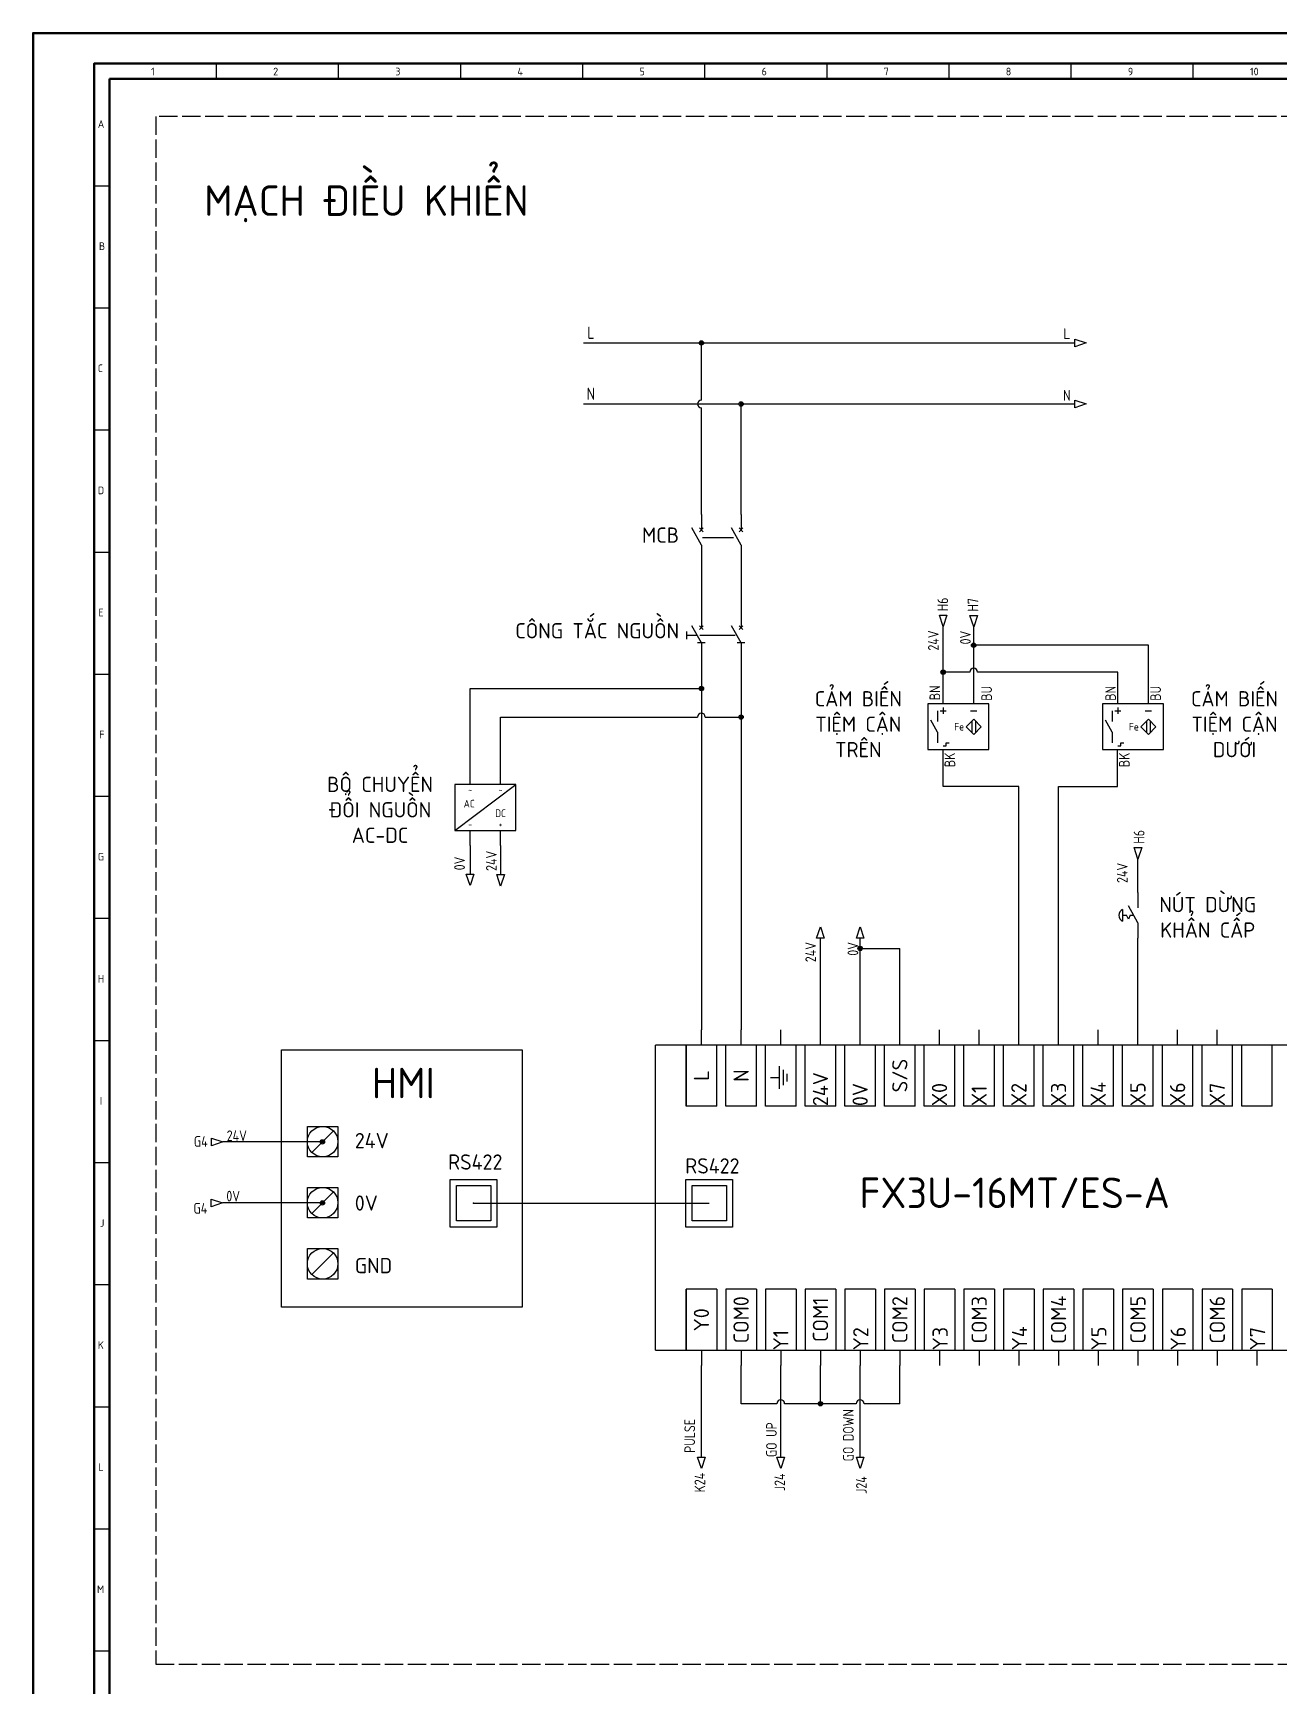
# Model space of a CAD drawing. Header units: inches. Extents: x 101 to 1290, y 110 to 951.
# Drawn here: x 101 to 509, y 410 to 951 of the extents above; entities that cross this region are included whole.
import ezdxf
from ezdxf.enums import TextEntityAlignment as Align

# ---------------------------------------------------------------- set-up
doc = ezdxf.new("R2010")
doc.units = ezdxf.units.IN
doc.header["$MEASUREMENT"] = 0
doc.linetypes.add('AM_ISO02W050', pattern=[7.5, 6, -1.5])
for name, color, linetype, lineweight in [('Chữ', 2, 'Continuous', 25), ('HARDNESS', 2, 'Continuous', 50), ('Net_dam', 7, 'Continuous', 50), ('SLIM', 3, 'Continuous', 25)]:
    doc.layers.add(name, color=color, linetype=linetype, lineweight=lineweight)
for name, color, linetype in [('LINK', 9, 'Continuous'), ('MISC', 7, 'Continuous'), ('Net_dut', 6, 'AM_ISO02W050'), ('SYMS', 7, 'Continuous'), ('TERMS', 123, 'Continuous'), ('WIREFIXED', 7, 'Continuous'), ('WIREREF', 52, 'Continuous'), ('WIREREF_DEST', 52, 'Continuous'), ('XREF', 7, 'Continuous'), ('YEL_14_THHN', 2, 'Continuous')]:
    doc.layers.add(name, color=color, linetype=linetype)
doc.styles.add('Annotative', font='arial.ttf')
doc.styles.add('TCVN', font='tcvn7284-2003r.ttf')
doc.styles.add('WD_IEC', font='ISOCP2.shx', dxfattribs={"width": 0.9, "height": 3.5})

# ---------------------------------------------------------------- blocks, each defined once
blk = doc.blocks.new('Ground')
for p, q in [((273.53, 331.88), (273.53, 328.88)), ((269.78, 328.88), (277.28, 328.88)), ((271.03, 327.63), (276.03, 327.63)), ((272.28, 326.38), (274.78, 326.38))]:
    blk.add_line(p, q)
blk = doc.blocks.new('WDDOT')
for radius in [0.72, 0.449, 0.223]:
    blk.add_circle((0, 0), radius)
blk = doc.blocks.new('HA1D3')
blk.add_lwpolyline([(0, 0), (-3.75, -1.25), (-3.75, 1.25)], close=True)
at = {"style": 'WD_IEC'}
blk.add_attdef('XREF', text='', height=2.5, dxfattribs=at).set_placement((-5, 0), align=Align.MIDDLE_RIGHT)
at = {"style": 'WD_IEC', "flags": 1}
blk.add_attdef('SIGCODE', text='', height=1, dxfattribs=at).set_placement((-2.5, 1.8), align=Align.RIGHT)
at = {"style": 'WD_IEC'}
for tag, p, height, flags in [('X1TERM01', (0, 0), 0.32, 1), ('WIRENO', (1.25, 1), 2.5, 8)]:
    blk.add_attdef(tag, p, '', height=height, dxfattribs=dict(at, flags=flags))
blk.add_attdef('DESC1', text='', height=2.5, dxfattribs=at).set_placement((1.25, -1), align=Align.TOP_LEFT)
blk = doc.blocks.new('VCB1')
for p, q in [((0, 7.5), (0, 2.5)), ((0, -2.5), (-3.12, 3.12)), ((0.62, 1.88), (-0.62, 3.12)), ((-0.62, 1.88), (0.62, 3.12)), ((0, -2.5), (0, -7.5))]:
    blk.add_line(p, q)
at = {"style": 'WD_IEC'}
for tag, p in [('INST', (-8, 5.25)), ('TAG1', (-8, -1.75)), ('LOC', (-8, 1.75)), ('RATING1', (-8, -6.35)), ('DESC2', (-8, -17.85)), ('DESC1', (-8, -14.35)), ('DESC3', (-8, -21.35))]:
    blk.add_attdef(tag, text='', height=2.5, dxfattribs=at).set_placement(p, align=Align.RIGHT)
blk.add_attdef('TERM01', text='', height=2, rotation=90, dxfattribs=at).set_placement((-1, 7.5), align=Align.RIGHT)
at = {"style": 'WD_IEC', "flags": 1}
for tag, p, height in [('X2TERM01', (0, 7.5), 0.32), ('MFG', (2.75, 6.5), 1.5), ('CAT', (2.75, 4), 1.5), ('X4LINK', (-2, 0), 0.32), ('X1LINK', (-0.5, 0), 0.32), ('X8TERM02', (0, -7.5), 0.32), ('ASSYCODE', (1, -9), 1), ('FAMILY', (1, -10.5), 1), ('CATDESC', (1, -12), 1), ('CONTACT', (1, -13.5), 1), ('COMMON', (2.25, -14.75), 1)]:
    blk.add_attdef(tag, p, '', height=height, dxfattribs=at)
at = {"style": 'WD_IEC'}
blk.add_attdef('TERM02', (-1, -7.5), '', height=2, rotation=90, dxfattribs=at)
at = {"lineweight": 15, "style": 'WD_IEC'}
blk.add_attdef('XREF', text='', height=2.5, dxfattribs=at).set_placement((-8, -10.35), align=Align.RIGHT)
blk = doc.blocks.new('VCB2')
for p, q in [((0, 7.5), (0, 2.5)), ((0, -2.5), (-3.12, 3.12)), ((0.62, 1.88), (-0.62, 3.12)), ((-0.62, 1.88), (0.62, 3.12)), ((0, -2.5), (0, -7.5))]:
    blk.add_line(p, q)
at = {"style": 'WD_IEC'}
blk.add_attdef('TERM01', text='', height=2, rotation=90, dxfattribs=at).set_placement((-1, 7.5), align=Align.RIGHT)
at = {"style": 'WD_IEC', "flags": 1}
for tag, p, height in [('X2TERM01', (0, 7.5), 0.32), ('X4LINK', (-2.5, 0), 0.32), ('X1LINK', (-0.5, 0), 0.32), ('X8TERM02', (0, -7.5), 0.32), ('FAMILY', (1, -10.5), 1), ('CONTACT', (1, -13.5), 1)]:
    blk.add_attdef(tag, p, '', height=height, dxfattribs=at)
at = {"style": 'WD_IEC'}
for tag, p in [('INST', (-8, 2.65)), ('LOC', (-8, -0.35)), ('TAG2', (-8, -3.35)), ('DESC2', (-8, -16.35)), ('DESC1', (-8, -13.35)), ('DESC3', (-8, -19.35))]:
    blk.add_attdef(tag, text='', height=2.5, dxfattribs=at).set_placement(p, align=Align.RIGHT)
blk.add_attdef('TERM02', (-1, -7.5), '', height=2, rotation=90, dxfattribs=at)
at = {"style": 'WD_IEC', "flags": 1}
blk.add_attdef('RATING1', text='', height=2.5, dxfattribs=at).set_placement((-8, -6.35), align=Align.RIGHT)
at = {"lineweight": 15, "style": 'WD_IEC'}
blk.add_attdef('XREF', text='', height=2.5, dxfattribs=at).set_placement((-8, -10.35), align=Align.RIGHT)
blk = doc.blocks.new('VCB11Q53')
for p, q in [((0, 7.5), (0, 2.5)), ((-4.84, 1.25), (-4.84, -1.25)), ((0, -2.5), (-3.12, 3.13)), ((0.62, 1.88), (-0.62, 3.13)), ((-0.62, 1.88), (0.62, 3.13)), ((-4.84, 0), (-1.4, 0)), ((1.25, -2.5), (-1.25, -2.5)), ((0, -2.5), (0, -7.5))]:
    blk.add_line(p, q)
at = {"style": 'WD_IEC'}
for tag, p in [('INST', (-8, 9.54)), ('TAG1', (-8, 3.54)), ('LOC', (-8, 6.54)), ('RATING1', (-8, -6.35)), ('DESC1', (-8, -12.35)), ('DESC3', (-8, -18.35)), ('DESC2', (-8, -15.35))]:
    blk.add_attdef(tag, text='', height=2.5, dxfattribs=at).set_placement(p, align=Align.RIGHT)
blk.add_attdef('TERM01', text='', height=2, rotation=90, dxfattribs=at).set_placement((-1, 7.5), align=Align.RIGHT)
at = {"style": 'WD_IEC', "flags": 1}
for tag, p, height in [('X2TERM01', (0, 7.5), 0.32), ('MFG', (2.75, 6.5), 1.5), ('CAT', (2.75, 4), 1.5), ('X4LINK', (-5, 0), 0.32), ('X1LINK', (0, 0), 0.32), ('X8TERM02', (0, -7.5), 0.32), ('ASSYCODE', (1, -9), 1), ('FAMILY', (1, -10.5), 1), ('CATDESC', (1, -12), 1), ('CONTACT', (1, -13.5), 1), ('COMMON', (2.25, -14.75), 1)]:
    blk.add_attdef(tag, p, '', height=height, dxfattribs=at)
at = {"style": 'WD_IEC'}
blk.add_attdef('TERM02', (-1, -7.5), '', height=2, rotation=90, dxfattribs=at)
at = {"lineweight": 15, "style": 'WD_IEC'}
blk.add_attdef('XREF', text='', height=2.5, dxfattribs=at).set_placement((-8, -9.35), align=Align.RIGHT)
blk = doc.blocks.new('VCB21Q53')
for p, q in [((0, 7.5), (0, 2.5)), ((0, -2.5), (-3.12, 3.13)), ((0.62, 1.88), (-0.62, 3.13)), ((-0.62, 1.88), (0.62, 3.13)), ((1.25, -2.5), (-1.25, -2.5)), ((0, -2.5), (0, -7.5))]:
    blk.add_line(p, q)
at = {"style": 'WD_IEC'}
for tag, p in [('INST', (-8, 7.69)), ('LOC', (-8, 4.69)), ('TAG2', (-8, 1.69)), ('DESC1', (-8, -12.35)), ('DESC3', (-8, -18.35)), ('DESC2', (-8, -15.35))]:
    blk.add_attdef(tag, text='', height=2.5, dxfattribs=at).set_placement(p, align=Align.RIGHT)
blk.add_attdef('TERM01', text='', height=2, rotation=90, dxfattribs=at).set_placement((-1, 7.5), align=Align.RIGHT)
at = {"style": 'WD_IEC', "flags": 1}
for tag, p, height in [('X2TERM01', (0, 7.5), 0.32), ('X4LINK', (-2, 0), 0.32), ('X1LINK', (-0.5, 0), 0.32), ('X8TERM02', (0, -7.5), 0.32), ('FAMILY', (1, -10.5), 1), ('CONTACT', (1, -13.5), 1)]:
    blk.add_attdef(tag, p, '', height=height, dxfattribs=at)
at = {"style": 'WD_IEC'}
blk.add_attdef('TERM02', (-1, -7.5), '', height=2, rotation=90, dxfattribs=at)
at = {"style": 'WD_IEC', "flags": 1}
blk.add_attdef('RATING1', text='', height=2.5, dxfattribs=at).set_placement((-8, -6.35), align=Align.RIGHT)
at = {"lineweight": 15, "style": 'WD_IEC'}
blk.add_attdef('XREF', text='', height=2.5, dxfattribs=at).set_placement((-8, -9.35), align=Align.RIGHT)
blk = doc.blocks.new('WD_WNH')
at = {"linetype": 'Continuous', "style": 'WD_IEC', "width": 0.8}
blk.add_attdef('WIRENO', text='', height=2.5, dxfattribs=at).set_placement((0, 0.75), align=Align.CENTER)
at = {"style": 'WD_IEC', "flags": 1}
for tag, p in [('W08USER', (0, 0.375)), ('W04USER', (0, 0.875)), ('W05USER', (0, 0.75)), ('W09USER', (0, 0.25)), ('W03USER', (0, 1)), ('W06USER', (0, 0.625)), ('W07USER', (0, 0.5)), ('W02USER', (0, 1.125)), ('W01USER', (0, 1.25)), ('W10USER', (0, 0.125))]:
    blk.add_attdef(tag, text='', height=0.08, dxfattribs=at).set_placement(p, align=Align.CENTER)
blk = doc.blocks.new('HA1S1')
blk.add_lwpolyline([(0, 1.25), (3.75, 0), (0, -1.25)], close=True)
at = {"style": 'WD_IEC'}
for tag, height, flags, p in [('WIRENO', 2.5, 8, (-1.25, 1)), ('SIGCODE', 1, 1, (5, 1.8))]:
    blk.add_attdef(tag, text='', height=height, dxfattribs=dict(at, flags=flags)).set_placement(p, align=Align.RIGHT)
at = {"style": 'WD_IEC', "flags": 1}
blk.add_attdef('X4TERM01', (0, 0), '', height=0.32, dxfattribs=at)
at = {"style": 'WD_IEC'}
blk.add_attdef('XREF', text='', height=2.5, dxfattribs=at).set_placement((5, 0), align=Align.MIDDLE_LEFT)
blk.add_attdef('DESC1', text='', height=2.5, dxfattribs=at).set_placement((-1.25, -1), align=Align.TOP_RIGHT)
blk = doc.blocks.new('VIN1G1')
for p, q in [((0, 7.5), (0, 12.5)), ((9.98, 7.5), (9.98, 12.5)), ((14.99, 7.5), (-5.01, 7.5)), ((-5.01, 7.5), (-5.01, -7.5)), ((-5.01, -7.5), (14.99, 7.5)), ((14.99, -7.5), (14.99, 7.5)), ((14.99, -7.5), (14.99, 7.5)), ((-5.01, -7.5), (14.99, -7.5)), ((0, -12.5), (0, -7.5)), ((9.98, -12.5), (9.98, -7.5))]:
    blk.add_line(p, q)
at = {"style": 'WD_IEC'}
for tag, p in [('INST', (-6.14, 10.12)), ('TAG1', (-6.14, 4.12)), ('LOC', (-6.14, 7.12)), ('RATING1', (-5.97, 0.36)), ('DESC1', (-6.14, -6.22)), ('DESC3', (-6.14, -12.22)), ('DESC2', (-6.14, -9.22)), ('WDTAGALT', (-6.14, -15.22))]:
    blk.add_attdef(tag, text='', height=2.5, dxfattribs=at).set_placement(p, align=Align.RIGHT)
for tag, p in [('TERM01', (-1, 12.23)), ('TERM02', (8.98, 12.5))]:
    blk.add_attdef(tag, text='', height=2, rotation=90, dxfattribs=at).set_placement(p, align=Align.RIGHT)
at = {"style": 'WD_IEC', "flags": 1}
for tag, p, height in [('X2TERM01', (0, 12.5), 0.32), ('X2TERM02', (9.98, 12.5), 0.32), ('MFG', (15.53, 6.06), 1.5), ('X1LINK', (14.99, 0), 0.32), ('CAT', (15.53, 3.56), 1.5), ('X4LINK', (-5.01, -0.61), 0.32), ('ASSYCODE', (15.61, -4.38), 1), ('FAMILY', (15.61, -5.88), 1), ('CATDESC', (15.61, -7.38), 1), ('X8TERM03', (0, -12.5), 0.32), ('X8TERM04', (9.98, -12.5), 0.32)]:
    blk.add_attdef(tag, p, '', height=height, dxfattribs=at)
at = {"style": 'WD_IEC'}
for tag, p in [('TERMDESC01', (-0.01, 5.55)), ('TERMDESC02', (9.98, 5.55)), ('TERMDESC03', (-0.01, -5.52)), ('TERMDESC04', (9.98, -5.52))]:
    blk.add_attdef(tag, text='', height=2, dxfattribs=at).set_placement(p, align=Align.MIDDLE)
for tag, p in [('AC', (-0.3, 0.01)), ('DC', (9.97, -3.13))]:
    blk.add_attdef(tag, text='', height=2.5, dxfattribs=at).set_placement(p, align=Align.CENTER)
at = {"lineweight": 15, "style": 'WD_IEC'}
blk.add_attdef('XREF', text='', height=2.5, dxfattribs=at).set_placement((-6.14, -3.22), align=Align.RIGHT)
at = {"style": 'WD_IEC'}
for tag, p in [('TERM03', (-1, -12.96)), ('TERM04', (8.98, -12.96))]:
    blk.add_attdef(tag, p, '', height=2, rotation=90, dxfattribs=at)
blk = doc.blocks.new('HA1S4')
blk.add_lwpolyline([(0, -3.75), (-1.25, 0), (1.25, 0)], close=True)
at = {"style": 'WD_IEC', "flags": 8}
blk.add_attdef('WIRENO', (-1, 1.25), '', height=2.5, rotation=90, dxfattribs=at)
at = {"style": 'WD_IEC'}
blk.add_attdef('DESC1', text='', height=2.5, rotation=90, dxfattribs=at).set_placement((1, 1.25), align=Align.TOP_LEFT)
at = {"style": 'WD_IEC', "flags": 1}
blk.add_attdef('X2TERM01', (0, 0), '', height=0.32, dxfattribs=at)
blk.add_attdef('SIGCODE', text='', height=1, dxfattribs=at).set_placement((-2.5, -3.2), align=Align.RIGHT)
at = {"style": 'WD_IEC'}
blk.add_attdef('XREF', text='', height=2.5, rotation=90, dxfattribs=at).set_placement((0, -5), align=Align.MIDDLE_RIGHT)
blk = doc.blocks.new('VPX11IN3')
for p, q in [((0, 6.25), (0, 4.25)), ((-1.875, -1.75), (-4.0625, 2.1875)), ((-1.875, 5.25), (-1.875, 1.75)), ((-1, 5.25), (1, 5.25)), ((9, 5.25), (11, 5.25)), ((9.375, 1.875), (9.375, -1.875)), ((10.625, 1.875), (10.625, -1.875)), ((-1.875, -1.75), (-1.875, -5.25)), ((1, -6.25), (1, -5.25)), ((1, -5.25), (2, -5.25)), ((0, -6.25), (1, -6.25))]:
    blk.add_line(p, q)
for points in [[(-5, -7.5), (15, -7.5), (15, 7.5), (-5, 7.5)], [(10, 2.5), (12.5, 0), (10, -2.5), (7.5, 0)]]:
    blk.add_lwpolyline(points, close=True)
at = {"style": 'WD_IEC'}
blk.add_text('Fe', height=2.5, dxfattribs=at).set_placement((6.875, 0), align=Align.MIDDLE_RIGHT)
for tag, p in [('TERM02', (-1, 8.5)), ('TERM03', (9, 8.5))]:
    blk.add_attdef(tag, p, '', height=2, rotation=90, dxfattribs=at)
for tag, p in [('INST', (-6.75, 10.25)), ('TAG1', (-6.75, 3.25)), ('LOC', (-6.75, 6.75)), ('DESC1', (-6.75, -5.2)), ('DESC3', (-6.75, -12.2)), ('DESC2', (-6.75, -8.7)), ('WDTAGALT', (-6.25, -15.125))]:
    blk.add_attdef(tag, text='', height=2.5, dxfattribs=at).set_placement(p, align=Align.RIGHT)
at = {"style": 'WD_IEC', "flags": 1}
for tag, p, height in [('X2TERM02', (0, 7.5), 0.32), ('X2TERM03', (10, 7.5), 0.32), ('MFG', (17.75, 6.5), 1.5), ('CAT', (17.75, 4), 1.5), ('ASSYCODE', (16, -4), 1), ('FAMILY', (16, -5.5), 1), ('X8TERM01', (0, -7.5), 0.32), ('CATDESC', (16, -7), 1)]:
    blk.add_attdef(tag, p, '', height=height, dxfattribs=at)
at = {"lineweight": 15, "style": 'WD_IEC'}
blk.add_attdef('XREF', text='', height=2.5, dxfattribs=at).set_placement((-6.75, -1.35), align=Align.RIGHT)
at = {"style": 'WD_IEC'}
blk.add_attdef('TERM01', text='', height=2, rotation=90, dxfattribs=at).set_placement((-1, -8.5), align=Align.RIGHT)
blk = doc.blocks.new('VPB11ML')
for p, q in [((0, 7.5), (0, 2.5)), ((-5, 1.875), (-5, -1.875)), ((-5, 0), (-3.75, 0)), ((-3.125, -1.25), (-3.75, 0)), ((0, -2.5), (-3.125, 3.125)), ((-2.5, 0), (-3.125, -1.25)), ((-2.5, 0), (-1.38889, 0)), ((0, -2.5), (0, -7.5))]:
    blk.add_line(p, q)
blk.add_arc((-4.21875, 0), 2.03125, 112.6198649, 247.3801351)
at = {"style": 'WD_IEC'}
for tag, p in [('INST', (-8, 10.25)), ('TAG1', (-8, 3.25)), ('LOC', (-8, 6.75)), ('DESC1', (-8, -10.35)), ('DESC3', (-8, -17.35)), ('DESC2', (-8, -13.85))]:
    blk.add_attdef(tag, text='', height=2.5, dxfattribs=at).set_placement(p, align=Align.RIGHT)
blk.add_attdef('TERM01', text='', height=2, rotation=90, dxfattribs=at).set_placement((-1, 7.5), align=Align.RIGHT)
at = {"style": 'WD_IEC', "flags": 1}
for tag, p, height in [('X2TERM01', (0, 7.5), 0.32), ('CONTACT', (0.5, 4.5), 1), ('X1LINK', (0, 0), 0.32), ('COMMON', (1.75, 3.25), 1), ('ASSYCODE', (1, -4), 1), ('FAMILY', (1, -5.5), 1), ('X8TERM02', (0, -7.5), 0.32), ('CATDESC', (1, -7), 1)]:
    blk.add_attdef(tag, p, '', height=height, dxfattribs=at)
at = {"style": 'WD_IEC', "flags": 9}
for tag, p in [('MFG', (-8.5, -0.25)), ('CAT', (-8.5, -2.75))]:
    blk.add_attdef(tag, text='', height=1.5, dxfattribs=at).set_placement(p, align=Align.RIGHT)
at = {"style": 'WD_IEC'}
blk.add_attdef('TERM02', (-1, -7.5), '', height=2, rotation=90, dxfattribs=at)
at = {"lineweight": 15, "style": 'WD_IEC'}
blk.add_attdef('XREF', text='', height=2.5, dxfattribs=at).set_placement((-8, -6.35), align=Align.RIGHT)
blk = doc.blocks.new('HA1D2')
blk.add_lwpolyline([(0, 0), (-1.25, 3.75), (1.25, 3.75)], close=True)
at = {"style": 'WD_IEC'}
blk.add_attdef('XREF', text='', height=2.5, rotation=90, dxfattribs=at).set_placement((0, 5), align=Align.MIDDLE_LEFT)
at = {"style": 'WD_IEC', "flags": 1}
blk.add_attdef('SIGCODE', text='', height=1, dxfattribs=at).set_placement((-2.5, 1.8), align=Align.RIGHT)
blk.add_attdef('X8TERM01', (0, 0), '', height=0.32, dxfattribs=at)
at = {"style": 'WD_IEC', "flags": 8}
blk.add_attdef('WIRENO', text='', height=2.5, rotation=90, dxfattribs=at).set_placement((-1, -1.25), align=Align.RIGHT)
at = {"style": 'WD_IEC'}
blk.add_attdef('DESC1', text='', height=2.5, rotation=90, dxfattribs=at).set_placement((1, -1.25), align=Align.TOP_RIGHT)
blk = doc.blocks.new('HA1S2')
blk.add_lwpolyline([(0, 3.75), (1.25, 0), (-1.25, 0)], close=True)
at = {"style": 'WD_IEC'}
blk.add_attdef('XREF', text='', height=2.5, rotation=90, dxfattribs=at).set_placement((0, 5), align=Align.MIDDLE_LEFT)
at = {"style": 'WD_IEC', "flags": 1}
blk.add_attdef('SIGCODE', text='', height=1, dxfattribs=at).set_placement((-2.5, 1.8), align=Align.RIGHT)
blk.add_attdef('X8TERM01', (0, 0), '', height=0.32, dxfattribs=at)
at = {"style": 'WD_IEC', "flags": 8}
blk.add_attdef('WIRENO', text='', height=2.5, rotation=90, dxfattribs=at).set_placement((-1, -1.25), align=Align.RIGHT)
at = {"style": 'WD_IEC'}
blk.add_attdef('DESC1', text='', height=2.5, rotation=90, dxfattribs=at).set_placement((1, -1.25), align=Align.TOP_RIGHT)

msp = doc.modelspace()

# ---------------------------------------------------------------- linework, layer by layer
for p, q in [((320.02, 619.54), (320.02, 624.54)), ((333.02, 619.54), (333.02, 624.54)), ((346.02, 619.54), (346.02, 624.54)), ((359.02, 619.54), (359.02, 624.54)), ((372.02, 619.54), (372.02, 624.54)), ((385.02, 619.54), (385.02, 624.54)), ((398.02, 619.54), (398.02, 624.54)), ((411.02, 619.54), (411.02, 624.54)), ((424.02, 619.54), (424.02, 624.54)), ((437.02, 619.54), (437.02, 624.54)), ((450.02, 619.54), (450.02, 624.54)), ((463.02, 619.54), (463.02, 624.54)), ((476.02, 619.54), (476.02, 624.54)), ((489.02, 619.54), (489.02, 624.54)), ((182.5, 533.7), (182.5, 617.95)), ((182.5, 617.95), (261.33, 617.95)), ((261.33, 617.95), (261.33, 533.7)), ((543.02, 619.54), (305.02, 619.54)), ((305.02, 519.54), (305.02, 619.54)), ((315.02, 619.54), (315.02, 599.54)), ((315.02, 599.54), (315.02, 619.54)), ((325.02, 599.54), (325.02, 619.54)), ((328.02, 599.54), (328.02, 619.54)), ((338.02, 599.54), (338.02, 619.54)), ((341.02, 599.54), (341.02, 619.54)), ((351.02, 599.54), (351.02, 619.54)), ((354.02, 599.54), (354.02, 619.54)), ((364.02, 599.54), (364.02, 619.54)), ((367.02, 599.54), (367.02, 619.54)), ((377.02, 599.54), (377.02, 619.54)), ((380.02, 599.54), (380.02, 619.54)), ((390.02, 599.54), (390.02, 619.54)), ((393.02, 599.54), (393.02, 619.54)), ((403.02, 599.54), (403.02, 619.54)), ((406.02, 599.54), (406.02, 619.54)), ((416.02, 599.54), (416.02, 619.54)), ((419.02, 599.54), (419.02, 619.54)), ((429.02, 599.54), (429.02, 619.54)), ((432.02, 599.54), (432.02, 619.54)), ((442.02, 599.54), (442.02, 619.54)), ((445.02, 599.54), (445.02, 619.54)), ((455.02, 599.54), (455.02, 619.54)), ((458.02, 599.54), (458.02, 619.54)), ((468.02, 599.54), (468.02, 619.54)), ((471.02, 599.54), (471.02, 619.54)), ((481.02, 599.54), (481.02, 619.54)), ((484.02, 599.54), (484.02, 619.54)), ((494.02, 599.54), (494.02, 619.54)), ((497.02, 599.54), (497.02, 619.54)), ((507.02, 599.54), (507.02, 619.54)), ((325.02, 599.54), (315.02, 599.54)), ((338.02, 599.54), (328.02, 599.54)), ((351.02, 599.54), (341.02, 599.54)), ((364.02, 599.54), (354.02, 599.54)), ((377.02, 599.54), (367.02, 599.54)), ((390.02, 599.54), (380.02, 599.54)), ((403.02, 599.54), (393.02, 599.54)), ((416.02, 599.54), (406.02, 599.54)), ((429.02, 599.54), (419.02, 599.54)), ((442.02, 599.54), (432.02, 599.54)), ((455.02, 599.54), (445.02, 599.54)), ((468.02, 599.54), (458.02, 599.54)), ((481.02, 599.54), (471.02, 599.54)), ((494.02, 599.54), (484.02, 599.54)), ((507.02, 599.54), (497.02, 599.54)), ((190.92, 592.89), (200.92, 592.89)), ((190.92, 592.89), (200.92, 592.89)), ((190.92, 582.89), (190.92, 592.89)), ((199.45, 591.43), (192.38, 584.36)), ((200.92, 592.89), (200.92, 582.89)), ((200.92, 592.89), (200.92, 582.89)), ((200.92, 582.89), (190.92, 582.89)), ((200.92, 582.89), (190.92, 582.89)), ((190.92, 572.89), (200.92, 572.89)), ((190.92, 572.89), (200.92, 572.89)), ((190.92, 562.89), (190.92, 572.89)), ((199.45, 571.43), (192.38, 564.36)), ((200.92, 572.89), (200.92, 562.89)), ((200.92, 572.89), (200.92, 562.89)), ((200.92, 562.89), (190.92, 562.89)), ((200.92, 562.89), (190.92, 562.89)), ((190.92, 552.89), (200.92, 552.89)), ((190.92, 552.89), (200.92, 552.89)), ((190.92, 542.89), (190.92, 552.89)), ((190.92, 542.89), (190.92, 552.89)), ((200.92, 552.89), (200.92, 542.89)), ((200.92, 552.89), (200.92, 542.89)), ((199.45, 551.43), (192.38, 544.36)), ((200.92, 542.89), (190.92, 542.89)), ((200.92, 542.89), (190.92, 542.89)), ((315.02, 519.54), (315.02, 539.54)), ((315.02, 539.54), (315.02, 519.54)), ((325.02, 539.54), (315.02, 539.54)), ((325.02, 539.54), (325.02, 519.54)), ((328.02, 539.54), (328.02, 519.54)), ((338.02, 539.54), (328.02, 539.54)), ((338.02, 539.54), (338.02, 519.54)), ((341.02, 539.54), (341.02, 519.54)), ((351.02, 539.54), (341.02, 539.54)), ((351.02, 539.54), (351.02, 519.54)), ((354.02, 539.54), (354.02, 519.54)), ((364.02, 539.54), (354.02, 539.54)), ((364.02, 539.54), (364.02, 519.54)), ((367.02, 539.54), (367.02, 519.54)), ((377.02, 539.54), (367.02, 539.54)), ((377.02, 539.54), (377.02, 519.54)), ((380.02, 539.54), (380.02, 519.54)), ((390.02, 539.54), (380.02, 539.54)), ((390.02, 539.54), (390.02, 519.54)), ((393.02, 539.54), (393.02, 519.54)), ((403.02, 539.54), (393.02, 539.54)), ((403.02, 539.54), (403.02, 519.54)), ((406.02, 539.54), (406.02, 519.54)), ((416.02, 539.54), (406.02, 539.54)), ((416.02, 539.54), (416.02, 519.54)), ((419.02, 539.54), (419.02, 519.54)), ((429.02, 539.54), (419.02, 539.54)), ((429.02, 539.54), (429.02, 519.54)), ((432.02, 539.54), (432.02, 519.54)), ((442.02, 539.54), (432.02, 539.54)), ((442.02, 539.54), (442.02, 519.54)), ((445.02, 539.54), (445.02, 519.54)), ((455.02, 539.54), (445.02, 539.54)), ((455.02, 539.54), (455.02, 519.54)), ((458.02, 539.54), (458.02, 519.54)), ((468.02, 539.54), (458.02, 539.54)), ((468.02, 539.54), (468.02, 519.54)), ((471.02, 539.54), (471.02, 519.54)), ((481.02, 539.54), (471.02, 539.54)), ((481.02, 539.54), (481.02, 519.54)), ((484.02, 539.54), (484.02, 519.54)), ((494.02, 539.54), (484.02, 539.54)), ((494.02, 539.54), (494.02, 519.54)), ((497.02, 539.54), (497.02, 519.54)), ((507.02, 539.54), (497.02, 539.54)), ((507.02, 539.54), (507.02, 519.54)), ((261.33, 533.7), (182.5, 533.7)), ((305.02, 519.54), (543.02, 519.54)), ((320.02, 519.54), (320.02, 514.54)), ((333.02, 519.54), (333.02, 514.54)), ((346.02, 519.54), (346.02, 514.54)), ((359.02, 519.54), (359.02, 514.54)), ((372.02, 519.54), (372.02, 514.54)), ((385.02, 519.54), (385.02, 514.54)), ((398.02, 519.54), (398.02, 514.54)), ((411.02, 519.54), (411.02, 514.54)), ((424.02, 519.54), (424.02, 514.54)), ((437.02, 519.54), (437.02, 514.54)), ((450.02, 519.54), (450.02, 514.54)), ((463.02, 519.54), (463.02, 514.54)), ((476.02, 519.54), (476.02, 514.54)), ((489.02, 519.54), (489.02, 514.54)), ((502.02, 519.54), (502.02, 514.54))]:
    msp.add_line(p, q)
msp.add_lwpolyline([(121.06, 120.07), (121.06, 941.06), (1280.06, 941.06)])
for points in [[(237.74, 575.48), (253, 575.48), (253, 559.93), (237.74, 559.93)], [(314.96, 575.48), (330.22, 575.48), (330.22, 559.93), (314.96, 559.93)], [(239.74, 573.48), (251, 573.48), (251, 561.93), (239.74, 561.93)], [(316.96, 573.48), (328.22, 573.48), (328.22, 561.93), (316.96, 561.93)]]:
    msp.add_lwpolyline(points, close=True)
for centre in [(195.92, 587.89), (195.92, 567.89), (195.92, 547.89)]:
    msp.add_circle(centre, 5)
at = {"layer": 'HARDNESS'}
for q in [(1280.06, 936.06), (126.06, 120.07)]:
    msp.add_line((126.06, 936.06), q, dxfattribs=at)
at = {"layer": 'LINK'}
for points in [[(320.4, 785.84), (330.52, 785.84)], [(319.46, 753.78), (331.02, 753.78)]]:
    msp.add_lwpolyline(points, dxfattribs=at)
at = {"layer": 'Net_dam'}
for points in [[(101.06, 110.06), (101.06, 951.06), (1290.06, 951.06), (1290.06, 110.06), (101.06, 110.06)], [(121.06, 120.06), (121.06, 941.06), (1280.06, 941.06), (1280.06, 120.06)]]:
    msp.add_lwpolyline(points, close=True, dxfattribs=at)
at = {"layer": 'Net_dut'}
for p, q in [((755.9, 923.69), (141.32, 923.69)), ((141.32, 923.69), (141.32, 416.67)), ((141.32, 416.67), (755.9, 416.67))]:
    msp.add_line(p, q, dxfattribs=at)
at = {"layer": 'SLIM'}
for p, q in [((161.06, 941.06), (161.06, 936.06)), ((201.06, 941.06), (201.06, 936.06)), ((241.06, 941.06), (241.06, 936.06)), ((281.06, 941.06), (281.06, 936.06)), ((321.06, 941.06), (321.06, 936.06)), ((361.06, 941.06), (361.06, 936.06)), ((401.06, 941.06), (401.06, 936.06)), ((441.06, 941.06), (441.06, 936.06)), ((481.06, 941.06), (481.06, 936.06)), ((121.06, 901.06), (126.06, 901.06)), ((121.06, 861.06), (126.06, 861.06)), ((121.06, 821.06), (126.06, 821.06)), ((121.06, 781.06), (126.06, 781.06)), ((121.06, 741.06), (126.06, 741.06)), ((121.06, 701.06), (126.06, 701.06)), ((121.06, 661.06), (126.06, 661.06)), ((121.06, 621.06), (126.06, 621.06)), ((121.06, 581.06), (126.06, 581.06)), ((121.06, 541.06), (126.06, 541.06)), ((121.06, 501.06), (126.06, 501.06)), ((121.06, 461.06), (126.06, 461.06)), ((121.06, 421.06), (126.06, 421.06))]:
    msp.add_line(p, q, dxfattribs=at)
at = {"layer": 'SYMS'}
msp.add_point((245.37, 567.71), dxfattribs=at)
at = {"layer": 'YEL_14_THHN'}
for p, q in [((281.41, 849.55), (442.32, 849.55)), ((320.02, 830.82), (320.02, 849.55)), ((281.41, 829.55), (442.32, 829.55)), ((333.02, 793.34), (333.02, 829.55)), ((320.02, 793.35), (320.02, 828.29)), ((320.02, 778.35), (320.02, 761.28)), ((333.02, 778.34), (333.02, 761.28)), ((399.21, 731.33), (399.21, 756.63)), ((409.21, 731.33), (409.21, 756.52)), ((466.45, 750.51), (409.21, 750.51)), ((466.45, 731.33), (466.45, 750.51)), ((320.02, 746.28), (320.02, 624.54)), ((333.02, 746.28), (333.02, 624.54)), ((407.94, 741.71), (399.21, 741.71)), ((456.45, 741.71), (410.48, 741.71)), ((456.45, 731.33), (456.45, 741.71)), ((244.24, 709.87), (244.24, 736.36)), ((244.24, 736.36), (320.02, 736.36)), ((254.22, 709.87), (254.22, 727)), ((254.22, 727), (318.75, 727)), ((321.29, 727), (333.02, 727)), ((399.21, 704.24), (399.21, 716.33)), ((456.3, 704.28), (456.3, 716.33)), ((424.02, 704.24), (399.21, 704.24)), ((424.02, 654.54), (424.02, 704.24)), ((437.02, 654.57), (437.02, 704.28)), ((437.02, 704.28), (456.3, 704.28)), ((244.24, 684.87), (244.24, 675.54)), ((254.22, 684.87), (254.22, 675.38)), ((463.02, 669.54), (463.02, 680.49)), ((359.02, 624.54), (359.02, 654.54)), ((372.02, 624.54), (372.02, 654.54)), ((372.02, 651.2), (385.02, 651.2)), ((385.02, 624.54), (385.02, 651.2)), ((424.02, 624.54), (424.02, 654.54)), ((437.02, 624.54), (437.02, 654.54)), ((463.02, 624.54), (463.02, 654.54)), ((195.84, 587.82), (163.26, 587.82)), ((195.85, 567.82), (163.13, 567.82)), ((245.37, 567.71), (322.59, 567.71)), ((320.02, 484.54), (320.02, 514.54)), ((333.02, 502.04), (333.02, 514.54)), ((346.02, 484.54), (346.02, 514.54)), ((359.02, 502.04), (359.02, 514.54)), ((372.02, 484.54), (372.02, 514.54)), ((385.02, 502.04), (385.02, 514.54)), ((344.75, 502.04), (333.02, 502.04)), ((370.75, 502.04), (347.29, 502.04)), ((385.02, 502.04), (373.29, 502.04))]:
    msp.add_line(p, q, dxfattribs=at)
for centre, start, end in [((320.02, 829.55), 90, 270), ((409.21, 741.71), 0, 180), ((320.02, 727), 0, 180), ((346.02, 502.04), 0, 180), ((372.02, 502.04), 0, 180)]:
    msp.add_arc(centre, 1.27, start, end, dxfattribs=at)

# ---------------------------------------------------------------- block references
at = {"rotation": 90}
msp.add_blockref('Ground', (674.49, 335.37), dxfattribs=at)
at = {"layer": 'SYMS'}
for name, p in [('WDDOT', (320.02, 849.55)), ('WDDOT', (333.02, 829.55)), ('VCB1', (320.02, 785.84)), ('VCB2', (333.02, 785.84)), ('VCB11Q53', (320.02, 753.78)), ('VCB21Q53', (333.02, 753.78)), ('WDDOT', (409.21, 750.51)), ('WDDOT', (399.21, 741.71)), ('WDDOT', (320.02, 736.36)), ('WDDOT', (333.02, 727)), ('VPB11ML', (463.02, 662.04)), ('WDDOT', (372.02, 651.2)), ('WDDOT', (195.84, 587.82)), ('WDDOT', (195.85, 567.82)), ('WDDOT', (359.02, 502.04))]:
    msp.add_blockref(name, p, dxfattribs=at)
ref = msp.add_blockref('HA1S1', (442.32, 849.55), dxfattribs=at)
ref.add_attrib('WIRENO', 'L', dxfattribs={"layer": 'WIREREF', "height": 3.5, "style": 'TCVN', "flags": 8}).set_placement((440.91, 854.35), align=Align.TOP_RIGHT)
ref = msp.add_blockref('HA1S1', (442.32, 829.55), dxfattribs=at)
ref.add_attrib('WIRENO', 'N', dxfattribs={"layer": 'WIREREF', "height": 3.5, "style": 'WD_IEC', "width": 0.9, "flags": 8}).set_placement((440.94, 834.12), align=Align.TOP_RIGHT)
ref = msp.add_blockref('HA1D2', (399.21, 756.63), dxfattribs=at)
ref.add_attrib('XREF', 'H6', dxfattribs={"layer": 'XREF', "height": 3.5, "rotation": 90, "style": 'WD_IEC', "width": 0.9}).set_placement((397.34, 761.63), align=Align.TOP_LEFT)
ref.add_attrib('WIRENO', '24V', dxfattribs={"layer": 'WIREREF_DEST', "height": 3.5, "rotation": 90, "style": 'WD_IEC', "width": 0.9, "flags": 8}).set_placement((394.26, 755.38), align=Align.TOP_RIGHT)
ref = msp.add_blockref('HA1D2', (409.21, 756.52), dxfattribs=at)
ref.add_attrib('XREF', 'H7', dxfattribs={"layer": 'XREF', "height": 3.5, "rotation": 90, "style": 'WD_IEC', "width": 0.9}).set_placement((407.22, 761.52), align=Align.TOP_LEFT)
ref.add_attrib('WIRENO', '0V', dxfattribs={"layer": 'WIREREF_DEST', "height": 3.5, "rotation": 90, "style": 'WD_IEC', "width": 0.9, "flags": 8}).set_placement((404.76, 755.27), align=Align.TOP_RIGHT)
ref = msp.add_blockref('VPX11IN3', (399.21, 723.83), dxfattribs=at)
ref.add_attrib('TERM03', 'BU', dxfattribs={"layer": 'TERMS', "height": 3.5, "rotation": 90, "style": 'WD_IEC', "width": 0.9}).set_placement((411.71, 732.33), align=Align.TOP_LEFT)
ref.add_attrib('TERM02', 'BN', dxfattribs={"layer": 'TERMS', "height": 3.5, "rotation": 90, "style": 'WD_IEC', "width": 0.9}).set_placement((394.73, 732.5), align=Align.TOP_LEFT)
ref.add_attrib('TERM01', 'BK', dxfattribs={"layer": 'TERMS', "height": 3.5, "rotation": 90, "style": 'WD_IEC', "width": 0.9}).set_placement((399.65, 715.33), align=Align.TOP_RIGHT)
ref = msp.add_blockref('VPX11IN3', (456.44, 723.83), dxfattribs=at)
ref.add_attrib('TERM03', 'BU', dxfattribs={"layer": 'TERMS', "height": 3.5, "rotation": 90, "style": 'WD_IEC', "width": 0.9}).set_placement((467.08, 732.33), align=Align.TOP_LEFT)
ref.add_attrib('TERM02', 'BN', dxfattribs={"layer": 'TERMS', "height": 3.5, "rotation": 90, "style": 'WD_IEC', "width": 0.9}).set_placement((452.3, 732.33), align=Align.TOP_LEFT)
ref.add_attrib('TERM01', 'BK', dxfattribs={"layer": 'TERMS', "height": 3.5, "rotation": 90, "style": 'WD_IEC', "width": 0.9}).set_placement((456.81, 715.33), align=Align.TOP_RIGHT)
ref = msp.add_blockref('VIN1G1', (244.24, 697.37), dxfattribs=at)
ref.add_attrib('TERMDESC03', '-', dxfattribs={"layer": 'TERMS', "height": 2, "style": 'WD_IEC'}).set_placement((244.23, 691.84), align=Align.MIDDLE)
ref.add_attrib('TERMDESC04', '+', dxfattribs={"layer": 'TERMS', "height": 2, "style": 'WD_IEC'}).set_placement((254.22, 691.84), align=Align.MIDDLE)
ref.add_attrib('TERMDESC01', '~', dxfattribs={"layer": 'TERMS', "height": 2, "style": 'WD_IEC'}).set_placement((244.23, 702.91), align=Align.MIDDLE)
ref.add_attrib('TERMDESC02', '~', dxfattribs={"layer": 'TERMS', "height": 2, "style": 'WD_IEC'}).set_placement((254.22, 702.91), align=Align.MIDDLE)
ref.add_attrib('AC', 'AC', dxfattribs={"layer": 'MISC', "height": 2.5, "style": 'WD_IEC'}).set_placement((243.94, 697.37), align=Align.CENTER)
ref.add_attrib('DC', 'DC', dxfattribs={"layer": 'MISC', "height": 2.5, "style": 'WD_IEC'}).set_placement((254.21, 694.24), align=Align.CENTER)
ref = msp.add_blockref('HA1D2', (463.02, 680.49), dxfattribs=at)
ref.add_attrib('XREF', 'H6', dxfattribs={"layer": 'XREF', "height": 3.5, "rotation": 90, "style": 'WD_IEC', "width": 0.9}).set_placement((461.65, 685.49), align=Align.TOP_LEFT)
ref.add_attrib('WIRENO', '24V', dxfattribs={"layer": 'WIREREF_DEST', "height": 3.5, "rotation": 90, "style": 'WD_IEC', "width": 0.9, "flags": 8}).set_placement((456.14, 679.24), align=Align.TOP_RIGHT)
ref = msp.add_blockref('HA1S4', (254.22, 675.38), dxfattribs=at)
ref.add_attrib('WIRENO', '24V', dxfattribs={"layer": 'WIREREF', "height": 3.5, "rotation": 90, "style": 'WD_IEC', "width": 0.9, "flags": 8}).set_placement((249.46, 676.58), align=Align.TOP_LEFT)
ref = msp.add_blockref('HA1S4', (244.24, 675.54), dxfattribs=at)
ref.add_attrib('WIRENO', '0V', dxfattribs={"layer": 'WIREREF', "height": 3.5, "rotation": 90, "style": 'WD_IEC', "width": 0.9, "flags": 8}).set_placement((239.03, 676.79), align=Align.TOP_LEFT)
ref = msp.add_blockref('HA1S2', (359.02, 654.54), dxfattribs=at)
ref.add_attrib('WIRENO', '24V', dxfattribs={"layer": 'WIREREF', "height": 3.5, "rotation": 90, "style": 'WD_IEC', "width": 0.9, "flags": 8}).set_placement((354.08, 653.29), align=Align.TOP_RIGHT)
ref = msp.add_blockref('HA1S2', (372.02, 654.54), dxfattribs=at)
ref.add_attrib('WIRENO', '0V', dxfattribs={"layer": 'WIREREF', "height": 3.5, "rotation": 90, "style": 'WD_IEC', "width": 0.9, "flags": 8}).set_placement((367.91, 653.29), align=Align.TOP_RIGHT)
ref = msp.add_blockref('HA1D3', (163.26, 587.82), dxfattribs=at)
ref.add_attrib('XREF', 'G4', dxfattribs={"layer": 'XREF', "height": 3.5, "style": 'WD_IEC', "width": 0.9}).set_placement((158.26, 589.7), align=Align.TOP_RIGHT)
ref.add_attrib('WIRENO', '24V', dxfattribs={"layer": 'WIREREF_DEST', "height": 3.5, "style": 'WD_IEC', "width": 0.9, "flags": 8}).set_placement((164.51, 591.57), align=Align.TOP_LEFT)
ref = msp.add_blockref('HA1D3', (163.13, 567.82), dxfattribs=at)
ref.add_attrib('XREF', 'G4', dxfattribs={"layer": 'XREF', "height": 3.5, "style": 'WD_IEC', "width": 0.9}).set_placement((158.13, 567.82), align=Align.TOP_RIGHT)
ref.add_attrib('WIRENO', '0V', dxfattribs={"layer": 'WIREREF_DEST', "height": 3.5, "style": 'WD_IEC', "width": 0.9, "flags": 8}).set_placement((164.38, 571.8), align=Align.TOP_LEFT)
ref = msp.add_blockref('HA1D2', (372.02, 480.79), dxfattribs=at)
ref.add_attrib('XREF', 'J24', dxfattribs={"layer": 'XREF', "height": 3.5, "rotation": 90, "style": 'WD_IEC', "width": 0.9}).set_placement((370.68, 472.51), align=Align.TOP_LEFT)
ref.add_attrib('WIRENO', 'GO DOWN', dxfattribs={"layer": 'WIREREF_DEST', "height": 3.5, "rotation": 90, "style": 'WD_IEC', "width": 0.9, "flags": 8}).set_placement((366.4, 500.25), align=Align.TOP_RIGHT)
ref = msp.add_blockref('HA1D2', (320.02, 480.79), dxfattribs=at)
ref.add_attrib('XREF', 'K24', dxfattribs={"layer": 'XREF', "height": 3.5, "rotation": 90, "style": 'WD_IEC', "width": 0.9}).set_placement((317.76, 473.01), align=Align.TOP_LEFT)
ref.add_attrib('WIRENO', 'PULSE', dxfattribs={"layer": 'WIREREF_DEST', "height": 3.5, "rotation": 90, "style": 'WD_IEC', "width": 0.9, "flags": 8}).set_placement((314.45, 497.02), align=Align.TOP_RIGHT)
ref = msp.add_blockref('HA1D2', (346.02, 480.79), dxfattribs=at)
ref.add_attrib('XREF', 'J24', dxfattribs={"layer": 'XREF', "height": 3.5, "rotation": 90, "style": 'WD_IEC', "width": 0.9}).set_placement((343.95, 473.4), align=Align.TOP_LEFT)
ref.add_attrib('WIRENO', 'GO UP', dxfattribs={"layer": 'WIREREF_DEST', "height": 3.5, "rotation": 90, "style": 'WD_IEC', "width": 0.9, "flags": 8}).set_placement((341.22, 495.96), align=Align.TOP_RIGHT)
at = {"layer": 'WIREFIXED'}
ref = msp.add_blockref('WD_WNH', (283.8, 849.55), dxfattribs=at)
ref.add_attrib('WIRENOF', 'L', dxfattribs={"linetype": 'Continuous', "height": 4, "style": 'WD_IEC', "width": 0.9}).set_placement((283.82, 854.88), align=Align.TOP_CENTER)
ref = msp.add_blockref('WD_WNH', (283.8, 829.55), dxfattribs=at)
ref.add_attrib('WIRENOF', 'N', dxfattribs={"linetype": 'Continuous', "height": 4, "style": 'WD_IEC', "width": 0.9}).set_placement((283.82, 834.88), align=Align.TOP_CENTER)

# ---------------------------------------------------------------- texts
at = {"style": 'TCVN'}
for s, p in [('24V', (206.46, 585.73)), ('RS422', (237.03, 578.73)), ('RS422', (314.71, 577.45)), ('0V', (206.46, 565.28)), ('GND', (206.46, 544.78))]:
    msp.add_text(s, height=5, dxfattribs=at).set_placement(p)
at = {"char_height": 5, "width": 20, "attachment_point": 5, "rotation": 90, "style": 'Annotative'}
for s, insert in [('{\\fTCVN 7284|b0|i0|c0|p34;S/S}', (385.02, 609.54)), ('{\\fTCVN 7284|b0|i0|c0|p34;L}', (320.02, 609.54)), ('{\\fTCVN 7284|b0|i0|c0|p34;N}', (333.02, 609.54)), ('\\pxqj;{\\fTCVN 7284|b0|i0|c0|p34;24V}', (359.02, 609.54)), ('\\pxqj;{\\fTCVN 7284|b0|i0|c0|p34;0V}', (372.02, 609.54)), ('\\pxqj;{\\fTCVN 7284|b0|i0|c0|p34;X0}', (398.02, 609.54)), ('\\pxqj;{\\fTCVN 7284|b0|i0|c0|p34;X2}', (424.02, 609.54)), ('\\pxqj;{\\fTCVN 7284|b0|i0|c0|p34;X3}', (437.02, 609.54)), ('\\pxqj;{\\fTCVN 7284|b0|i0|c0|p34;X4}', (450.02, 609.54)), ('\\pxqj;{\\fTCVN 7284|b0|i0|c0|p34;X5}', (463.02, 609.54)), ('\\pxqj;{\\fTCVN 7284|b0|i0|c0|p34;X6}', (476.02, 609.54)), ('\\pxqj;{\\fTCVN 7284|b0|i0|c0|p34;X7}', (489.02, 609.54)), ('\\pxqj;{\\fTCVN 7284|b0|i0|c0|p34;X1}', (411.02, 609.54)), ('{\\fTCVN 7284|b0|i0|c0|p34;COM0}', (333.02, 529.54)), ('{\\fTCVN 7284|b0|i0|c0|p34;COM1}', (359.02, 529.54)), ('{\\fTCVN 7284|b0|i0|c0|p34;COM2}', (385.02, 529.54)), ('{\\fTCVN 7284|b0|i0|c0|p34;COM3}', (411.02, 529.54)), ('{\\fTCVN 7284|b0|i0|c0|p34;COM4}', (437.02, 529.54)), ('{\\fTCVN 7284|b0|i0|c0|p34;COM5}', (463.02, 529.54)), ('{\\fTCVN 7284|b0|i0|c0|p34;COM6}', (489.02, 529.54)), ('{\\fTCVN 7284|b0|i0|c0|p34;Y0}', (320.02, 529.54)), ('\\pxqj;{\\fTCVN 7284|b0|i0|c0|p34;Y1}', (346.02, 529.54)), ('\\pxqj;{\\fTCVN 7284|b0|i0|c0|p34;Y2}', (372.22, 529.54)), ('\\pxqj;{\\fTCVN 7284|b0|i0|c0|p34;Y3}', (398.22, 529.54)), ('\\pxqj;{\\fTCVN 7284|b0|i0|c0|p34;Y4}', (424.22, 529.54)), ('\\pxqj;{\\fTCVN 7284|b0|i0|c0|p34;Y5}', (450.22, 529.54)), ('\\pxqj;{\\fTCVN 7284|b0|i0|c0|p34;Y6}', (476.22, 529.54)), ('\\pxqj;{\\fTCVN 7284|b0|i0|c0|p34;Y7}', (502.22, 529.54))]:
    msp.add_mtext(s, dxfattribs=dict(at, insert=insert))
at = {"insert": (422.64, 571.13), "char_height": 10, "attachment_point": 5, "style": 'Annotative'}
msp.add_mtext_dynamic_manual_height_columns('\\pxqc;{\\fTCVN 7284|b0|i0|c0|p34;FX3U-16MT/ES-A}', width=18.1315, gutter_width=17.5, heights=[0], dxfattribs=at)
at = {"layer": 'Chữ', "attachment_point": 5}
for s, width, gutter_width, insert, char_height, style in [('MẠCH ĐIỀU KHIỂN', 111.25, 25, (210.25, 895.13), 10, 'TCVN'), ('BỘ CHUYỂN ĐỔI NGUỒN AC-DC', 40.3551, 25, (214.73, 696.6), 5, 'TCVN'), ('\\pxqc;{\\fTCVN 7284|b0|i0|c0|p34;HMI}', 18.1315, 17.5, (222.4, 607.11), 10, 'Annotative')]:
    msp.add_mtext_dynamic_manual_height_columns(s, width=width, gutter_width=gutter_width, heights=[0], dxfattribs=dict(at, insert=insert, char_height=char_height, style=style))
at = {"layer": 'Net_dam', "char_height": 5, "attachment_point": 5, "style": 'TCVN'}
for s, width, insert in [('MCB', 136.9373, (306.63, 786.6)), ('CÔNG TẮC NGUỒN', 136.9373, (285.87, 755.26)), ('CẢM BIẾN TIỆM CẬN TRÊN', 39.1321, (371.42, 724.65)), ('CẢM BIẾN TIỆM CẬN DƯỚI', 39.1321, (494.66, 724.65)), ('NÚT DỪNG KHẨN CẤP', 38.606, (485.89, 661.38))]:
    msp.add_mtext_dynamic_manual_height_columns(s, width=width, gutter_width=25, heights=[0], dxfattribs=dict(at, insert=insert))
at = {"layer": 'SLIM', "style": 'TCVN'}
for s, p in [('1', (139.73, 937.21)), ('2', (179.73, 937.21)), ('3', (219.73, 937.21)), ('4', (259.73, 937.21)), ('5', (299.73, 937.21)), ('6', (339.73, 937.21)), ('7', (379.73, 937.21)), ('8', (419.73, 937.21)), ('9', (459.73, 937.21)), ('10', (499.73, 937.21)), ('A', (122.27, 920)), ('B', (122.64, 880)), ('C', (122.27, 840)), ('D', (122.27, 800)), ('E', (122.47, 760)), ('F', (122.73, 720)), ('G', (122.27, 680)), ('H', (122.27, 640)), ('I', (122.95, 600)), ('J', (122.97, 560)), ('K', (122.27, 520)), ('L', (122.49, 480)), ('M', (122.01, 440))]:
    msp.add_text(s, height=2.5, dxfattribs=at).set_placement(p)

doc.saveas('drawing.dxf')
